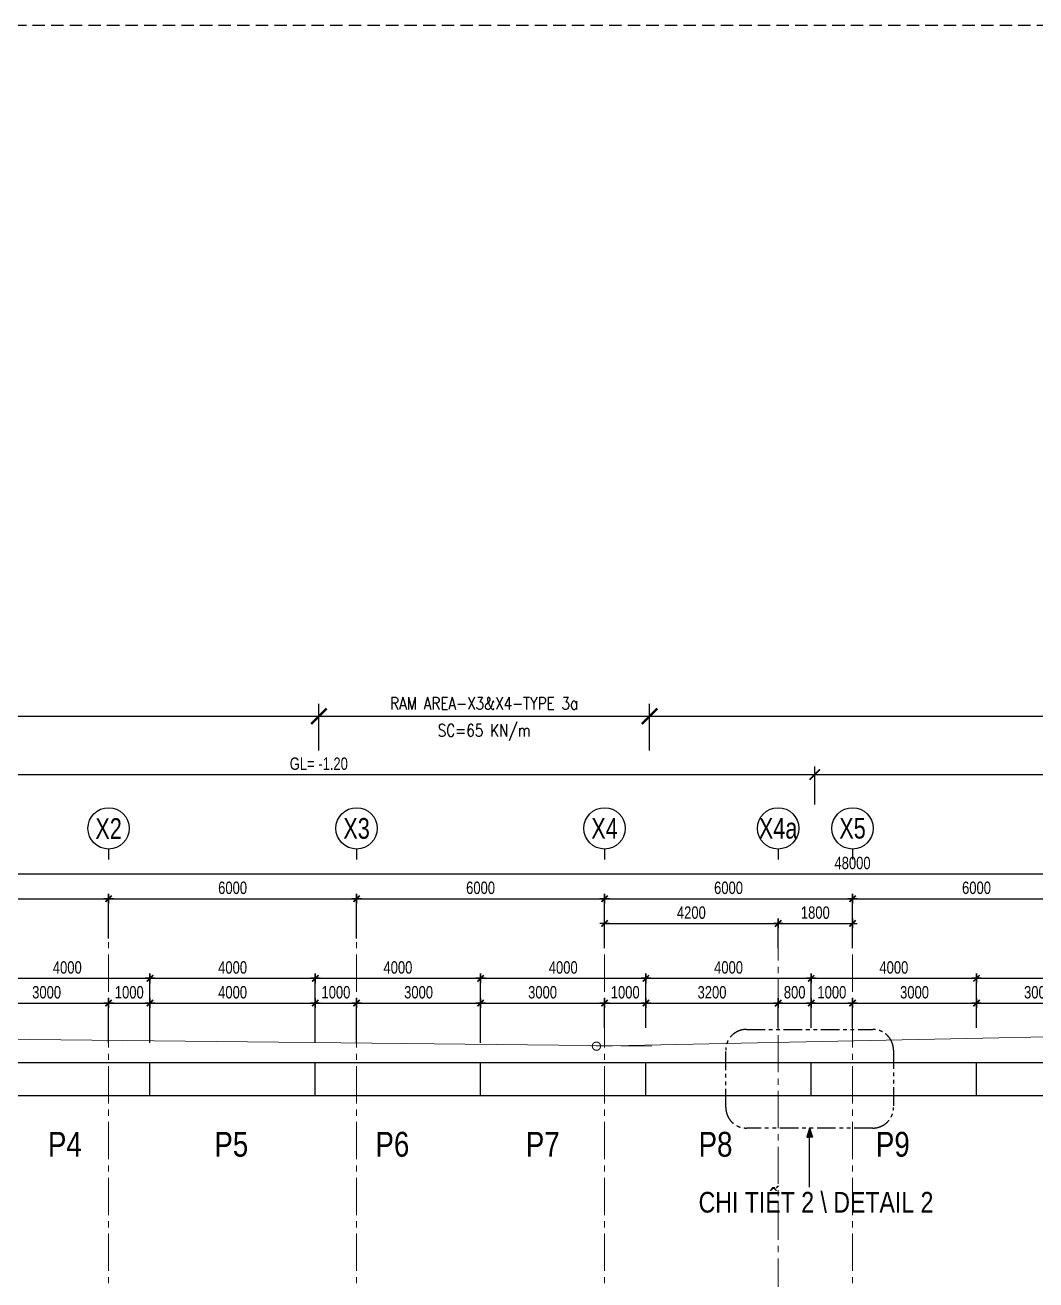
# Model space of a CAD drawing. Header units: millimetres. Extents: x 2611025 to 4139346, y -89870 to 101087.
# Drawn here: x 2661694 to 2686152, y -12543 to 17806 of the extents above; entities that cross this region are included whole.
import ezdxf
from ezdxf.enums import TextEntityAlignment as Align

# ---------------------------------------------------------------- set-up
doc = ezdxf.new("R2010")
doc.units = ezdxf.units.MM
doc.header["$LTSCALE"] = 1200
doc.header["$PDMODE"] = 35
for name, pattern in [('CENTER2', [1.125, 0.75, -0.125, 0.125, -0.125]), ('ChainLines2', [3230, 2800, -140, 150, -140]), ('HIDDEN', [0.375, 0.25, -0.125]), ('PHANTOM', [2.5, 1.25, -0.25, 0.25, -0.25, 0.25, -0.25])]:
    doc.linetypes.add(name, pattern=pattern)
for name, color, linetype, lineweight in [('2D_SIKITI', 6, 'ChainLines2', 20), ('BOUND', 3, 'Continuous', 20), ('ESB_TEXT', 3, 'Continuous', 20), ('K-THUOC', 1, 'Continuous', 18), ('TCHI', 4, 'HIDDEN', 30)]:
    doc.layers.add(name, color=color, linetype=linetype, lineweight=lineweight)
for name, color, linetype in [('CDC.01.AXIS', 160, 'CENTER2'), ('CDC.02.DIM', 1, 'Continuous'), ('CDC.06.TEXT', 2, 'Continuous'), ('CDC.10.HATCH', 251, 'Continuous'), ('WALL-RC', 2, 'Continuous')]:
    doc.layers.add(name, color=color, linetype=linetype)
doc.styles.add('1', font='arial.ttf', dxfattribs={"width": 0.75})
doc.styles.add('Arial', font='arial.ttf', dxfattribs={"height": 480})
doc.styles.add('BIGTEXT', font='arial.ttf', dxfattribs={"width": 0.8})
doc.styles.add('DIMTEXT', font='romans.shx', dxfattribs={"width": 0.8})
doc.styles.add('ESB_ARIAL', font='arial.ttf', dxfattribs={"width": 0.8})
doc.styles.add('SMTEXT', font='arial.ttf', dxfattribs={"width": 0.75})
doc.dimstyles.new('120X1', dxfattribs={"dimscale": 120, "dimtxt": 2.5, "dimasz": 0.008, "dimexe": 0, "dimexo": 0, "dimgap": 0.9, "dimtad": 1, "dimdec": 0, "dimzin": 13, "dimdsep": 46, "dimtxsty": '1', "dimblk1": 'CHEO', "dimblk2": 'CHEO', "dimsah": 1, "dimcen": 0, "dimclrd": 256, "dimclre": 256, "dimclrt": 3, "dimadec": 0, "dimazin": 0, "dimtfac": 1, "dimtdec": 0, "dimtix": 1, "dimtmove": 2, "dimatfit": 3, "dimldrblk": 'CHEO', "dimfxl": 8, "dimfxlon": 1, "dimtolj": 1, "dimtzin": 13, "dimarcsym": 0})
doc.dimstyles.new('BSV1-100', dxfattribs={"dimtxt": 300, "dimasz": 250, "dimexe": 200, "dimexo": 0, "dimgap": 108, "dimtad": 1, "dimdec": 0, "dimdsep": 46, "dimtxsty": 'SMTEXT', "dimblk": 'ARCHTICK', "dimcen": 100, "dimdle": 250, "dimclrd": 256, "dimclre": 256, "dimclrt": 1, "dimadec": 0, "dimazin": 0, "dimtfac": 1, "dimtdec": 0, "dimtix": 1, "dimtmove": 2, "dimatfit": 3, "dimfxl": 720, "dimfxlon": 1, "dimtolj": 1, "dimtzin": 0, "dimarcsym": 0})
doc.dimstyles.new('BSV100', dxfattribs={"dimscale": 1.5, "dimtxt": 300, "dimasz": 250, "dimexe": 200, "dimexo": 0, "dimgap": 108, "dimtad": 1, "dimdec": 0, "dimdsep": 46, "dimtxsty": 'SMTEXT', "dimblk": 'ARCHTICK', "dimcen": 100, "dimdle": 250, "dimclrd": 256, "dimclre": 256, "dimclrt": 2, "dimadec": 0, "dimazin": 0, "dimtfac": 1, "dimtdec": 0, "dimtix": 1, "dimtmove": 2, "dimatfit": 3, "dimfxl": 550, "dimfxlon": 1, "dimtolj": 1, "dimtzin": 0, "dimarcsym": 0})

# ---------------------------------------------------------------- blocks, each defined once
blk = doc.blocks.new('_ArchTick')
at = {"color": 0, "linetype": 'ByBlock', "const_width": 0.15}
blk.add_lwpolyline([(-0.5, -0.5), (0.5, 0.5)], dxfattribs=at)
blk = doc.blocks.new('*D14')
at = {"layer": 'BOUND', "lineweight": -2, "transparency": 16777216}
for p, q in [((2656801, -1043), (2656801, -123)), ((2680801, -1043), (2680801, -123)), ((2656551, -323), (2681051, -323))]:
    blk.add_line(p, q, dxfattribs=at)
at = {"layer": 'Defpoints', "color": 0, "transparency": 16777216}
for p in [(2680801, -323), (2656801, -7285), (2680801, -7285)]:
    blk.add_point(p, dxfattribs=at)
at = {"layer": 'BOUND', "lineweight": -2, "transparency": 16777216, "xscale": 250, "yscale": 250, "zscale": 250, "rotation": 180}
blk.add_blockref('_ArchTick', (2656801, -323), dxfattribs=at)
at = {"layer": 'BOUND', "lineweight": -2, "transparency": 16777216, "xscale": 250, "yscale": 250, "zscale": 250}
blk.add_blockref('_ArchTick', (2680801, -323), dxfattribs=at)
at = {"layer": 'BOUND', "color": 1, "transparency": 16777216, "insert": (2668801, -60), "char_height": 300, "attachment_point": 5, "style": 'SMTEXT'}
blk.add_mtext('\\A1;GL= -1.20', dxfattribs=at)
blk = doc.blocks.new('*D18')
at = {"layer": 'BOUND', "lineweight": -2, "transparency": 16777216}
for p, q in [((2680801, -1043), (2680801, -123)), ((2712865, -1043), (2712865, -123)), ((2680551, -323), (2713115, -323))]:
    blk.add_line(p, q, dxfattribs=at)
at = {"layer": 'Defpoints', "color": 0, "transparency": 16777216}
for p in [(2712865, -323), (2680801, -7285), (2712865, -7285)]:
    blk.add_point(p, dxfattribs=at)
at = {"layer": 'BOUND', "lineweight": -2, "transparency": 16777216, "xscale": 250, "yscale": 250, "zscale": 250, "rotation": 180}
blk.add_blockref('_ArchTick', (2680801, -323), dxfattribs=at)
at = {"layer": 'BOUND', "lineweight": -2, "transparency": 16777216, "xscale": 250, "yscale": 250, "zscale": 250}
blk.add_blockref('_ArchTick', (2712865, -323), dxfattribs=at)
at = {"layer": 'BOUND', "color": 1, "transparency": 16777216, "insert": (2696833, -60), "char_height": 300, "attachment_point": 5, "style": 'SMTEXT'}
blk.add_mtext('\\A1;GL= -0.50', dxfattribs=at)
blk = doc.blocks.new('*D55')
at = {"layer": 'Defpoints', "color": 0, "transparency": 16777216}
for p in [(2668801, 1089), (2668801, -6582), (2648375, -7285)]:
    blk.add_point(p, dxfattribs=at)
at = {"layer": 'K-THUOC', "lineweight": -2, "transparency": 16777216}
for p, q in [((2648375, 264), (2648375, 1389)), ((2668801, 264), (2668801, 1389)), ((2648000, 1089), (2669176, 1089))]:
    blk.add_line(p, q, dxfattribs=at)
at = {"layer": 'K-THUOC', "lineweight": -2, "transparency": 16777216, "xscale": 375, "yscale": 375, "zscale": 375, "rotation": 180}
blk.add_blockref('_ArchTick', (2648375, 1089), dxfattribs=at)
at = {"layer": 'K-THUOC', "lineweight": -2, "transparency": 16777216, "xscale": 375, "yscale": 375, "zscale": 375}
blk.add_blockref('_ArchTick', (2668801, 1089), dxfattribs=at)
at = {"layer": 'K-THUOC', "color": 2, "transparency": 16777216, "char_height": 300, "attachment_point": 5, "style": 'DIMTEXT'}
for s, insert in [('\\A1;NORMAL AREA - TYPE 2a ', (2658588, 1401)), ('\\A1;SC=65 KN/m', (2658588, 698))]:
    blk.add_mtext(s, dxfattribs=dict(at, insert=insert))
blk = doc.blocks.new('*D56')
at = {"layer": 'Defpoints', "color": 0, "transparency": 16777216}
for p in [(2676801, 1089), (2668801, -7285), (2676801, -7285)]:
    blk.add_point(p, dxfattribs=at)
at = {"layer": 'K-THUOC', "lineweight": -2, "transparency": 16777216}
for p, q in [((2668801, 264), (2668801, 1389)), ((2676801, 264), (2676801, 1389)), ((2668426, 1089), (2677176, 1089))]:
    blk.add_line(p, q, dxfattribs=at)
at = {"layer": 'K-THUOC', "lineweight": -2, "transparency": 16777216, "xscale": 375, "yscale": 375, "zscale": 375, "rotation": 180}
blk.add_blockref('_ArchTick', (2668801, 1089), dxfattribs=at)
at = {"layer": 'K-THUOC', "lineweight": -2, "transparency": 16777216, "xscale": 375, "yscale": 375, "zscale": 375}
blk.add_blockref('_ArchTick', (2676801, 1089), dxfattribs=at)
at = {"layer": 'K-THUOC', "color": 2, "transparency": 16777216, "char_height": 300, "attachment_point": 5, "style": 'DIMTEXT'}
for s, insert in [('\\A1;RAM AREA-X3&X4-TYPE 3a ', (2672801, 1401)), ('\\A1;SC=65 KN/m', (2672801, 698))]:
    blk.add_mtext(s, dxfattribs=dict(at, insert=insert))
blk = doc.blocks.new('*D57')
at = {"layer": 'Defpoints', "color": 0, "transparency": 16777216}
for p in [(2712865, 1089), (2676801, -7285), (2712865, -7285)]:
    blk.add_point(p, dxfattribs=at)
at = {"layer": 'K-THUOC', "lineweight": -2, "transparency": 16777216}
for p, q in [((2676801, 264), (2676801, 1389)), ((2712865, 264), (2712865, 1389)), ((2676426, 1089), (2713240, 1089))]:
    blk.add_line(p, q, dxfattribs=at)
at = {"layer": 'K-THUOC', "lineweight": -2, "transparency": 16777216, "xscale": 375, "yscale": 375, "zscale": 375, "rotation": 180}
blk.add_blockref('_ArchTick', (2676801, 1089), dxfattribs=at)
at = {"layer": 'K-THUOC', "lineweight": -2, "transparency": 16777216, "xscale": 375, "yscale": 375, "zscale": 375}
blk.add_blockref('_ArchTick', (2712865, 1089), dxfattribs=at)
at = {"layer": 'K-THUOC', "color": 2, "transparency": 16777216, "char_height": 300, "attachment_point": 5, "style": 'DIMTEXT'}
for s, insert in [('\\A1;RAM AREA-TYPE 3 ', (2694833, 1401)), ('\\A1;SC=55 KN/m', (2694833, 698))]:
    blk.add_mtext(s, dxfattribs=dict(at, insert=insert))
blk = doc.blocks.new('CHEO')
at = {"layer": 'CDC.02.DIM'}
for points in [[(-121, 0), (121, 0)], [(0, 121), (0, -121)]]:
    blk.add_lwpolyline(points, dxfattribs=at)
at = {"layer": 'CDC.02.DIM', "const_width": 40}
blk.add_lwpolyline([(80, 80), (-80, -81)], dxfattribs=at)
blk = doc.blocks.new('*D81')
at = {"layer": 'CDC.02.DIM', "lineweight": -2, "transparency": 16777216}
for p, q in [((2657715, -4284), (2657715, -3324)), ((2657716, -3324), (2663714, -3324)), ((2663715, -4284), (2663715, -3324))]:
    blk.add_line(p, q, dxfattribs=at)
at = {"layer": 'Defpoints', "color": 0, "transparency": 16777216}
for p in [(2663715, -3324), (2657715, -4516), (2663715, -4516)]:
    blk.add_point(p, dxfattribs=at)
at = {"layer": 'CDC.02.DIM', "lineweight": -2, "transparency": 16777216, "xscale": 0.96, "yscale": 0.96, "zscale": 0.96, "rotation": 180}
blk.add_blockref('CHEO', (2657715, -3324), dxfattribs=at)
at = {"layer": 'CDC.02.DIM', "lineweight": -2, "transparency": 16777216, "xscale": 0.96, "yscale": 0.96, "zscale": 0.96}
blk.add_blockref('CHEO', (2663715, -3324), dxfattribs=at)
at = {"layer": 'CDC.02.DIM', "color": 3, "transparency": 16777216, "insert": (2660715, -3062), "char_height": 300, "attachment_point": 5, "style": '1'}
blk.add_mtext('\\A1;6000', dxfattribs=at)
blk = doc.blocks.new('*D82')
at = {"layer": 'CDC.02.DIM', "lineweight": -2, "transparency": 16777216}
for p, q in [((2663715, -4284), (2663715, -3324)), ((2663716, -3324), (2669714, -3324)), ((2669715, -4284), (2669715, -3324))]:
    blk.add_line(p, q, dxfattribs=at)
at = {"layer": 'Defpoints', "color": 0, "transparency": 16777216}
for p in [(2669715, -3324), (2663715, -4516), (2669715, -4516)]:
    blk.add_point(p, dxfattribs=at)
at = {"layer": 'CDC.02.DIM', "lineweight": -2, "transparency": 16777216, "xscale": 0.96, "yscale": 0.96, "zscale": 0.96, "rotation": 180}
blk.add_blockref('CHEO', (2663715, -3324), dxfattribs=at)
at = {"layer": 'CDC.02.DIM', "lineweight": -2, "transparency": 16777216, "xscale": 0.96, "yscale": 0.96, "zscale": 0.96}
blk.add_blockref('CHEO', (2669715, -3324), dxfattribs=at)
at = {"layer": 'CDC.02.DIM', "color": 3, "transparency": 16777216, "insert": (2666715, -3062), "char_height": 300, "attachment_point": 5, "style": '1'}
blk.add_mtext('\\A1;6000', dxfattribs=at)
blk = doc.blocks.new('*D83')
at = {"layer": 'CDC.02.DIM', "lineweight": -2, "transparency": 16777216}
for p, q in [((2669715, -4284), (2669715, -3324)), ((2669716, -3324), (2675714, -3324)), ((2675715, -4284), (2675715, -3324))]:
    blk.add_line(p, q, dxfattribs=at)
at = {"layer": 'Defpoints', "color": 0, "transparency": 16777216}
for p in [(2675715, -3324), (2669715, -4516), (2675715, -4516)]:
    blk.add_point(p, dxfattribs=at)
at = {"layer": 'CDC.02.DIM', "lineweight": -2, "transparency": 16777216, "xscale": 0.96, "yscale": 0.96, "zscale": 0.96, "rotation": 180}
blk.add_blockref('CHEO', (2669715, -3324), dxfattribs=at)
at = {"layer": 'CDC.02.DIM', "lineweight": -2, "transparency": 16777216, "xscale": 0.96, "yscale": 0.96, "zscale": 0.96}
blk.add_blockref('CHEO', (2675715, -3324), dxfattribs=at)
at = {"layer": 'CDC.02.DIM', "color": 3, "transparency": 16777216, "insert": (2672715, -3062), "char_height": 300, "attachment_point": 5, "style": '1'}
blk.add_mtext('\\A1;6000', dxfattribs=at)
blk = doc.blocks.new('*D84')
at = {"layer": 'CDC.02.DIM', "lineweight": -2, "transparency": 16777216}
for p, q in [((2675715, -4284), (2675715, -3324)), ((2675716, -3324), (2681714, -3324)), ((2681715, -4284), (2681715, -3324))]:
    blk.add_line(p, q, dxfattribs=at)
at = {"layer": 'Defpoints', "color": 0, "transparency": 16777216}
for p in [(2681715, -3324), (2675715, -4516), (2681715, -4516)]:
    blk.add_point(p, dxfattribs=at)
at = {"layer": 'CDC.02.DIM', "lineweight": -2, "transparency": 16777216, "xscale": 0.96, "yscale": 0.96, "zscale": 0.96, "rotation": 180}
blk.add_blockref('CHEO', (2675715, -3324), dxfattribs=at)
at = {"layer": 'CDC.02.DIM', "lineweight": -2, "transparency": 16777216, "xscale": 0.96, "yscale": 0.96, "zscale": 0.96}
blk.add_blockref('CHEO', (2681715, -3324), dxfattribs=at)
at = {"layer": 'CDC.02.DIM', "color": 3, "transparency": 16777216, "insert": (2678715, -3062), "char_height": 300, "attachment_point": 5, "style": '1'}
blk.add_mtext('\\A1;6000', dxfattribs=at)
blk = doc.blocks.new('*D85')
at = {"layer": 'CDC.02.DIM', "lineweight": -2, "transparency": 16777216}
for p, q in [((2681715, -4284), (2681715, -3324)), ((2681716, -3324), (2687714, -3324)), ((2687715, -4284), (2687715, -3324))]:
    blk.add_line(p, q, dxfattribs=at)
at = {"layer": 'Defpoints', "color": 0, "transparency": 16777216}
for p in [(2687715, -3324), (2681715, -4516), (2687715, -4516)]:
    blk.add_point(p, dxfattribs=at)
at = {"layer": 'CDC.02.DIM', "lineweight": -2, "transparency": 16777216, "xscale": 0.96, "yscale": 0.96, "zscale": 0.96, "rotation": 180}
blk.add_blockref('CHEO', (2681715, -3324), dxfattribs=at)
at = {"layer": 'CDC.02.DIM', "lineweight": -2, "transparency": 16777216, "xscale": 0.96, "yscale": 0.96, "zscale": 0.96}
blk.add_blockref('CHEO', (2687715, -3324), dxfattribs=at)
at = {"layer": 'CDC.02.DIM', "color": 3, "transparency": 16777216, "insert": (2684715, -3062), "char_height": 300, "attachment_point": 5, "style": '1'}
blk.add_mtext('\\A1;6000', dxfattribs=at)
blk = doc.blocks.new('_Axis name')
at = {"layer": 'CDC.02.DIM'}
blk.add_line((0, 2.5), (0, 0), dxfattribs=at)
blk.add_circle((0, 7.5), 5, dxfattribs=at)
at = {"layer": 'CDC.02.DIM', "style": 'BIGTEXT', "width": 0.75}
blk.add_attdef('.', text='', height=5, dxfattribs=at).set_placement((0, 7.5), align=Align.MIDDLE)
blk = doc.blocks.new('*D89')
at = {"layer": 'CDC.02.DIM', "lineweight": -2, "transparency": 16777216}
for p, q in [((2657715, -3684), (2657715, -2724)), ((2657716, -2724), (2705714, -2724)), ((2705715, -3684), (2705715, -2724))]:
    blk.add_line(p, q, dxfattribs=at)
at = {"layer": 'Defpoints', "color": 0, "transparency": 16777216}
for p in [(2705715, -2724), (2657715, -4516), (2705715, -4516)]:
    blk.add_point(p, dxfattribs=at)
at = {"layer": 'CDC.02.DIM', "lineweight": -2, "transparency": 16777216, "xscale": 0.96, "yscale": 0.96, "zscale": 0.96, "rotation": 180}
blk.add_blockref('CHEO', (2657715, -2724), dxfattribs=at)
at = {"layer": 'CDC.02.DIM', "lineweight": -2, "transparency": 16777216, "xscale": 0.96, "yscale": 0.96, "zscale": 0.96}
blk.add_blockref('CHEO', (2705715, -2724), dxfattribs=at)
at = {"layer": 'CDC.02.DIM', "color": 3, "transparency": 16777216, "insert": (2681715, -2462), "char_height": 300, "attachment_point": 5, "style": '1'}
blk.add_mtext('\\A1;48000', dxfattribs=at)
blk = doc.blocks.new('*D97')
at = {"layer": 'CDC.02.DIM', "lineweight": -2, "transparency": 16777216}
for p, q in [((2675715, -4516), (2675715, -3922)), ((2675716, -3922), (2679914, -3922)), ((2679915, -4516), (2679915, -3922))]:
    blk.add_line(p, q, dxfattribs=at)
at = {"layer": 'Defpoints', "color": 0, "transparency": 16777216}
for p in [(2679915, -3922), (2675715, -4516), (2679915, -4516)]:
    blk.add_point(p, dxfattribs=at)
at = {"layer": 'CDC.02.DIM', "lineweight": -2, "transparency": 16777216, "xscale": 0.96, "yscale": 0.96, "zscale": 0.96, "rotation": 180}
blk.add_blockref('CHEO', (2675715, -3922), dxfattribs=at)
at = {"layer": 'CDC.02.DIM', "lineweight": -2, "transparency": 16777216, "xscale": 0.96, "yscale": 0.96, "zscale": 0.96}
blk.add_blockref('CHEO', (2679915, -3922), dxfattribs=at)
at = {"layer": 'CDC.02.DIM', "color": 3, "transparency": 16777216, "insert": (2677815, -3661), "char_height": 300, "attachment_point": 5, "style": '1'}
blk.add_mtext('\\A1;4200', dxfattribs=at)
blk = doc.blocks.new('*D98')
at = {"layer": 'CDC.02.DIM', "lineweight": -2, "transparency": 16777216}
for p, q in [((2679915, -4516), (2679915, -3922)), ((2679916, -3922), (2681714, -3922)), ((2681715, -4516), (2681715, -3922))]:
    blk.add_line(p, q, dxfattribs=at)
at = {"layer": 'Defpoints', "color": 0, "transparency": 16777216}
for p in [(2681715, -3922), (2679915, -4516), (2681715, -4516)]:
    blk.add_point(p, dxfattribs=at)
at = {"layer": 'CDC.02.DIM', "lineweight": -2, "transparency": 16777216, "xscale": 0.96, "yscale": 0.96, "zscale": 0.96, "rotation": 180}
blk.add_blockref('CHEO', (2679915, -3922), dxfattribs=at)
at = {"layer": 'CDC.02.DIM', "lineweight": -2, "transparency": 16777216, "xscale": 0.96, "yscale": 0.96, "zscale": 0.96}
blk.add_blockref('CHEO', (2681715, -3922), dxfattribs=at)
at = {"layer": 'CDC.02.DIM', "color": 3, "transparency": 16777216, "insert": (2680815, -3661), "char_height": 300, "attachment_point": 5, "style": '1'}
blk.add_mtext('\\A1;1800', dxfattribs=at)
blk = doc.blocks.new('*D108')
at = {"layer": 'CDC.02.DIM', "lineweight": -2, "transparency": 16777216}
for p, q in [((2660715, -6809), (2660715, -5849)), ((2660716, -5849), (2663714, -5849)), ((2663715, -6809), (2663715, -5849))]:
    blk.add_line(p, q, dxfattribs=at)
at = {"layer": 'Defpoints', "color": 0, "transparency": 16777216}
for p in [(2663715, -5849), (2660715, -7285), (2663715, -7285)]:
    blk.add_point(p, dxfattribs=at)
at = {"layer": 'CDC.02.DIM', "lineweight": -2, "transparency": 16777216, "xscale": 0.96, "yscale": 0.96, "zscale": 0.96, "rotation": 180}
blk.add_blockref('CHEO', (2660715, -5849), dxfattribs=at)
at = {"layer": 'CDC.02.DIM', "lineweight": -2, "transparency": 16777216, "xscale": 0.96, "yscale": 0.96, "zscale": 0.96}
blk.add_blockref('CHEO', (2663715, -5849), dxfattribs=at)
at = {"layer": 'CDC.02.DIM', "color": 3, "transparency": 16777216, "insert": (2662215, -5588), "char_height": 300, "attachment_point": 5, "style": '1'}
blk.add_mtext('\\A1;3000', dxfattribs=at)
blk = doc.blocks.new('*D109')
at = {"layer": 'CDC.02.DIM', "lineweight": -2, "transparency": 16777216}
for p, q in [((2663715, -6449), (2663715, -5849)), ((2663716, -5849), (2664714, -5849)), ((2664715, -6809), (2664715, -5849))]:
    blk.add_line(p, q, dxfattribs=at)
at = {"layer": 'Defpoints', "color": 0, "transparency": 16777216}
for p in [(2664715, -5849), (2663715, -6449), (2664715, -7285)]:
    blk.add_point(p, dxfattribs=at)
at = {"layer": 'CDC.02.DIM', "lineweight": -2, "transparency": 16777216, "xscale": 0.96, "yscale": 0.96, "zscale": 0.96, "rotation": 180}
blk.add_blockref('CHEO', (2663715, -5849), dxfattribs=at)
at = {"layer": 'CDC.02.DIM', "lineweight": -2, "transparency": 16777216, "xscale": 0.96, "yscale": 0.96, "zscale": 0.96}
blk.add_blockref('CHEO', (2664715, -5849), dxfattribs=at)
at = {"layer": 'CDC.02.DIM', "color": 3, "transparency": 16777216, "insert": (2664215, -5588), "char_height": 300, "attachment_point": 5, "style": '1'}
blk.add_mtext('\\A1;1000', dxfattribs=at)
blk = doc.blocks.new('*D110')
at = {"layer": 'CDC.02.DIM', "lineweight": -2, "transparency": 16777216}
for p, q in [((2664715, -6809), (2664715, -5849)), ((2664716, -5849), (2668714, -5849)), ((2668715, -6809), (2668715, -5849))]:
    blk.add_line(p, q, dxfattribs=at)
at = {"layer": 'Defpoints', "color": 0, "transparency": 16777216}
for p in [(2668715, -5849), (2664715, -7285), (2668715, -7285)]:
    blk.add_point(p, dxfattribs=at)
at = {"layer": 'CDC.02.DIM', "lineweight": -2, "transparency": 16777216, "xscale": 0.96, "yscale": 0.96, "zscale": 0.96, "rotation": 180}
blk.add_blockref('CHEO', (2664715, -5849), dxfattribs=at)
at = {"layer": 'CDC.02.DIM', "lineweight": -2, "transparency": 16777216, "xscale": 0.96, "yscale": 0.96, "zscale": 0.96}
blk.add_blockref('CHEO', (2668715, -5849), dxfattribs=at)
at = {"layer": 'CDC.02.DIM', "color": 3, "transparency": 16777216, "insert": (2666715, -5588), "char_height": 300, "attachment_point": 5, "style": '1'}
blk.add_mtext('\\A1;4000', dxfattribs=at)
blk = doc.blocks.new('*D111')
at = {"layer": 'CDC.02.DIM', "lineweight": -2, "transparency": 16777216}
for p, q in [((2668715, -6809), (2668715, -5849)), ((2668716, -5849), (2669714, -5849)), ((2669715, -6809), (2669715, -5849))]:
    blk.add_line(p, q, dxfattribs=at)
at = {"layer": 'Defpoints', "color": 0, "transparency": 16777216}
for p in [(2669715, -5849), (2668715, -7285), (2669715, -7285)]:
    blk.add_point(p, dxfattribs=at)
at = {"layer": 'CDC.02.DIM', "lineweight": -2, "transparency": 16777216, "xscale": 0.96, "yscale": 0.96, "zscale": 0.96, "rotation": 180}
blk.add_blockref('CHEO', (2668715, -5849), dxfattribs=at)
at = {"layer": 'CDC.02.DIM', "lineweight": -2, "transparency": 16777216, "xscale": 0.96, "yscale": 0.96, "zscale": 0.96}
blk.add_blockref('CHEO', (2669715, -5849), dxfattribs=at)
at = {"layer": 'CDC.02.DIM', "color": 3, "transparency": 16777216, "insert": (2669215, -5588), "char_height": 300, "attachment_point": 5, "style": '1'}
blk.add_mtext('\\A1;1000', dxfattribs=at)
blk = doc.blocks.new('*D112')
at = {"layer": 'CDC.02.DIM', "lineweight": -2, "transparency": 16777216}
for p, q in [((2669715, -6809), (2669715, -5849)), ((2669716, -5849), (2672714, -5849)), ((2672715, -6809), (2672715, -5849))]:
    blk.add_line(p, q, dxfattribs=at)
at = {"layer": 'Defpoints', "color": 0, "transparency": 16777216}
for p in [(2672715, -5849), (2669715, -7285), (2672715, -7285)]:
    blk.add_point(p, dxfattribs=at)
at = {"layer": 'CDC.02.DIM', "lineweight": -2, "transparency": 16777216, "xscale": 0.96, "yscale": 0.96, "zscale": 0.96, "rotation": 180}
blk.add_blockref('CHEO', (2669715, -5849), dxfattribs=at)
at = {"layer": 'CDC.02.DIM', "lineweight": -2, "transparency": 16777216, "xscale": 0.96, "yscale": 0.96, "zscale": 0.96}
blk.add_blockref('CHEO', (2672715, -5849), dxfattribs=at)
at = {"layer": 'CDC.02.DIM', "color": 3, "transparency": 16777216, "insert": (2671215, -5588), "char_height": 300, "attachment_point": 5, "style": '1'}
blk.add_mtext('\\A1;3000', dxfattribs=at)
blk = doc.blocks.new('*D113')
at = {"layer": 'CDC.02.DIM', "lineweight": -2, "transparency": 16777216}
for p, q in [((2672715, -6809), (2672715, -5849)), ((2672716, -5849), (2675714, -5849)), ((2675715, -6449), (2675715, -5849))]:
    blk.add_line(p, q, dxfattribs=at)
at = {"layer": 'Defpoints', "color": 0, "transparency": 16777216}
for p in [(2675715, -5849), (2675715, -6449), (2672715, -7285)]:
    blk.add_point(p, dxfattribs=at)
at = {"layer": 'CDC.02.DIM', "lineweight": -2, "transparency": 16777216, "xscale": 0.96, "yscale": 0.96, "zscale": 0.96, "rotation": 180}
blk.add_blockref('CHEO', (2672715, -5849), dxfattribs=at)
at = {"layer": 'CDC.02.DIM', "lineweight": -2, "transparency": 16777216, "xscale": 0.96, "yscale": 0.96, "zscale": 0.96}
blk.add_blockref('CHEO', (2675715, -5849), dxfattribs=at)
at = {"layer": 'CDC.02.DIM', "color": 3, "transparency": 16777216, "insert": (2674215, -5588), "char_height": 300, "attachment_point": 5, "style": '1'}
blk.add_mtext('\\A1;3000', dxfattribs=at)
blk = doc.blocks.new('*D114')
at = {"layer": 'CDC.02.DIM', "lineweight": -2, "transparency": 16777216}
for p, q in [((2675715, -6449), (2675715, -5849)), ((2675716, -5849), (2676714, -5849)), ((2676715, -6449), (2676715, -5849))]:
    blk.add_line(p, q, dxfattribs=at)
at = {"layer": 'Defpoints', "color": 0, "transparency": 16777216}
for p in [(2676715, -5849), (2675715, -6449), (2676715, -6449)]:
    blk.add_point(p, dxfattribs=at)
at = {"layer": 'CDC.02.DIM', "lineweight": -2, "transparency": 16777216, "xscale": 0.96, "yscale": 0.96, "zscale": 0.96, "rotation": 180}
blk.add_blockref('CHEO', (2675715, -5849), dxfattribs=at)
at = {"layer": 'CDC.02.DIM', "lineweight": -2, "transparency": 16777216, "xscale": 0.96, "yscale": 0.96, "zscale": 0.96}
blk.add_blockref('CHEO', (2676715, -5849), dxfattribs=at)
at = {"layer": 'CDC.02.DIM', "color": 3, "transparency": 16777216, "insert": (2676215, -5588), "char_height": 300, "attachment_point": 5, "style": '1'}
blk.add_mtext('\\A1;1000', dxfattribs=at)
blk = doc.blocks.new('*D115')
at = {"layer": 'CDC.02.DIM', "lineweight": -2, "transparency": 16777216}
for p, q in [((2676715, -6449), (2676715, -5849)), ((2676716, -5849), (2679914, -5849)), ((2679915, -6449), (2679915, -5849))]:
    blk.add_line(p, q, dxfattribs=at)
at = {"layer": 'Defpoints', "color": 0, "transparency": 16777216}
for p in [(2679915, -5849), (2676715, -6449), (2679915, -6449)]:
    blk.add_point(p, dxfattribs=at)
at = {"layer": 'CDC.02.DIM', "lineweight": -2, "transparency": 16777216, "xscale": 0.96, "yscale": 0.96, "zscale": 0.96, "rotation": 180}
blk.add_blockref('CHEO', (2676715, -5849), dxfattribs=at)
at = {"layer": 'CDC.02.DIM', "lineweight": -2, "transparency": 16777216, "xscale": 0.96, "yscale": 0.96, "zscale": 0.96}
blk.add_blockref('CHEO', (2679915, -5849), dxfattribs=at)
at = {"layer": 'CDC.02.DIM', "color": 3, "transparency": 16777216, "insert": (2678315, -5588), "char_height": 300, "attachment_point": 5, "style": '1'}
blk.add_mtext('\\A1;3200', dxfattribs=at)
blk = doc.blocks.new('*D116')
at = {"layer": 'CDC.02.DIM', "lineweight": -2, "transparency": 16777216}
for p, q in [((2679915, -6429), (2679915, -5849)), ((2679916, -5849), (2680714, -5849)), ((2680715, -6429), (2680715, -5849))]:
    blk.add_line(p, q, dxfattribs=at)
at = {"layer": 'Defpoints', "color": 0, "transparency": 16777216}
for p in [(2680715, -5849), (2679915, -6429), (2680715, -6429)]:
    blk.add_point(p, dxfattribs=at)
at = {"layer": 'CDC.02.DIM', "lineweight": -2, "transparency": 16777216, "xscale": 0.96, "yscale": 0.96, "zscale": 0.96, "rotation": 180}
blk.add_blockref('CHEO', (2679915, -5849), dxfattribs=at)
at = {"layer": 'CDC.02.DIM', "lineweight": -2, "transparency": 16777216, "xscale": 0.96, "yscale": 0.96, "zscale": 0.96}
blk.add_blockref('CHEO', (2680715, -5849), dxfattribs=at)
at = {"layer": 'CDC.02.DIM', "color": 3, "transparency": 16777216, "insert": (2680315, -5588), "char_height": 300, "attachment_point": 5, "style": '1'}
blk.add_mtext('\\A1;800', dxfattribs=at)
blk = doc.blocks.new('*D117')
at = {"layer": 'CDC.02.DIM', "lineweight": -2, "transparency": 16777216}
for p, q in [((2680715, -6449), (2680715, -5849)), ((2680716, -5849), (2681714, -5849)), ((2681715, -6449), (2681715, -5849))]:
    blk.add_line(p, q, dxfattribs=at)
at = {"layer": 'Defpoints', "color": 0, "transparency": 16777216}
for p in [(2681715, -5849), (2680715, -6449), (2681715, -6449)]:
    blk.add_point(p, dxfattribs=at)
at = {"layer": 'CDC.02.DIM', "lineweight": -2, "transparency": 16777216, "xscale": 0.96, "yscale": 0.96, "zscale": 0.96, "rotation": 180}
blk.add_blockref('CHEO', (2680715, -5849), dxfattribs=at)
at = {"layer": 'CDC.02.DIM', "lineweight": -2, "transparency": 16777216, "xscale": 0.96, "yscale": 0.96, "zscale": 0.96}
blk.add_blockref('CHEO', (2681715, -5849), dxfattribs=at)
at = {"layer": 'CDC.02.DIM', "color": 3, "transparency": 16777216, "insert": (2681215, -5588), "char_height": 300, "attachment_point": 5, "style": '1'}
blk.add_mtext('\\A1;1000', dxfattribs=at)
blk = doc.blocks.new('*D118')
at = {"layer": 'CDC.02.DIM', "lineweight": -2, "transparency": 16777216}
for p, q in [((2681715, -6449), (2681715, -5849)), ((2681716, -5849), (2684714, -5849)), ((2684715, -6449), (2684715, -5849))]:
    blk.add_line(p, q, dxfattribs=at)
at = {"layer": 'Defpoints', "color": 0, "transparency": 16777216}
for p in [(2684715, -5849), (2681715, -6449), (2684715, -6449)]:
    blk.add_point(p, dxfattribs=at)
at = {"layer": 'CDC.02.DIM', "lineweight": -2, "transparency": 16777216, "xscale": 0.96, "yscale": 0.96, "zscale": 0.96, "rotation": 180}
blk.add_blockref('CHEO', (2681715, -5849), dxfattribs=at)
at = {"layer": 'CDC.02.DIM', "lineweight": -2, "transparency": 16777216, "xscale": 0.96, "yscale": 0.96, "zscale": 0.96}
blk.add_blockref('CHEO', (2684715, -5849), dxfattribs=at)
at = {"layer": 'CDC.02.DIM', "color": 3, "transparency": 16777216, "insert": (2683215, -5588), "char_height": 300, "attachment_point": 5, "style": '1'}
blk.add_mtext('\\A1;3000', dxfattribs=at)
blk = doc.blocks.new('*D119')
at = {"layer": 'CDC.02.DIM', "lineweight": -2, "transparency": 16777216}
for p, q in [((2684715, -6449), (2684715, -5849)), ((2684716, -5849), (2687714, -5849)), ((2687715, -6449), (2687715, -5849))]:
    blk.add_line(p, q, dxfattribs=at)
at = {"layer": 'Defpoints', "color": 0, "transparency": 16777216}
for p in [(2687715, -5849), (2684715, -6449), (2687715, -6449)]:
    blk.add_point(p, dxfattribs=at)
at = {"layer": 'CDC.02.DIM', "lineweight": -2, "transparency": 16777216, "xscale": 0.96, "yscale": 0.96, "zscale": 0.96, "rotation": 180}
blk.add_blockref('CHEO', (2684715, -5849), dxfattribs=at)
at = {"layer": 'CDC.02.DIM', "lineweight": -2, "transparency": 16777216, "xscale": 0.96, "yscale": 0.96, "zscale": 0.96}
blk.add_blockref('CHEO', (2687715, -5849), dxfattribs=at)
at = {"layer": 'CDC.02.DIM', "color": 3, "transparency": 16777216, "insert": (2686215, -5588), "char_height": 300, "attachment_point": 5, "style": '1'}
blk.add_mtext('\\A1;3000', dxfattribs=at)
blk = doc.blocks.new('*D135')
at = {"layer": 'CDC.02.DIM', "lineweight": -2, "transparency": 16777216}
for p, q in [((2660715, -6209), (2660715, -5249)), ((2660716, -5249), (2664714, -5249)), ((2664715, -6209), (2664715, -5249))]:
    blk.add_line(p, q, dxfattribs=at)
at = {"layer": 'Defpoints', "color": 0, "transparency": 16777216}
for p in [(2664715, -5249), (2660715, -7285), (2664715, -7285)]:
    blk.add_point(p, dxfattribs=at)
at = {"layer": 'CDC.02.DIM', "lineweight": -2, "transparency": 16777216, "xscale": 0.96, "yscale": 0.96, "zscale": 0.96, "rotation": 180}
blk.add_blockref('CHEO', (2660715, -5249), dxfattribs=at)
at = {"layer": 'CDC.02.DIM', "lineweight": -2, "transparency": 16777216, "xscale": 0.96, "yscale": 0.96, "zscale": 0.96}
blk.add_blockref('CHEO', (2664715, -5249), dxfattribs=at)
at = {"layer": 'CDC.02.DIM', "color": 3, "transparency": 16777216, "insert": (2662715, -4988), "char_height": 300, "attachment_point": 5, "style": '1'}
blk.add_mtext('\\A1;4000', dxfattribs=at)
blk = doc.blocks.new('*D136')
at = {"layer": 'CDC.02.DIM', "lineweight": -2, "transparency": 16777216}
for p, q in [((2664715, -6209), (2664715, -5249)), ((2664716, -5249), (2668714, -5249)), ((2668715, -6209), (2668715, -5249))]:
    blk.add_line(p, q, dxfattribs=at)
at = {"layer": 'Defpoints', "color": 0, "transparency": 16777216}
for p in [(2668715, -5249), (2664715, -7285), (2668715, -7285)]:
    blk.add_point(p, dxfattribs=at)
at = {"layer": 'CDC.02.DIM', "lineweight": -2, "transparency": 16777216, "xscale": 0.96, "yscale": 0.96, "zscale": 0.96, "rotation": 180}
blk.add_blockref('CHEO', (2664715, -5249), dxfattribs=at)
at = {"layer": 'CDC.02.DIM', "lineweight": -2, "transparency": 16777216, "xscale": 0.96, "yscale": 0.96, "zscale": 0.96}
blk.add_blockref('CHEO', (2668715, -5249), dxfattribs=at)
at = {"layer": 'CDC.02.DIM', "color": 3, "transparency": 16777216, "insert": (2666715, -4988), "char_height": 300, "attachment_point": 5, "style": '1'}
blk.add_mtext('\\A1;4000', dxfattribs=at)
blk = doc.blocks.new('*D137')
at = {"layer": 'CDC.02.DIM', "lineweight": -2, "transparency": 16777216}
for p, q in [((2668715, -6209), (2668715, -5249)), ((2668716, -5249), (2672714, -5249)), ((2672715, -6209), (2672715, -5249))]:
    blk.add_line(p, q, dxfattribs=at)
at = {"layer": 'Defpoints', "color": 0, "transparency": 16777216}
for p in [(2672715, -5249), (2668715, -7285), (2672715, -7285)]:
    blk.add_point(p, dxfattribs=at)
at = {"layer": 'CDC.02.DIM', "lineweight": -2, "transparency": 16777216, "xscale": 0.96, "yscale": 0.96, "zscale": 0.96, "rotation": 180}
blk.add_blockref('CHEO', (2668715, -5249), dxfattribs=at)
at = {"layer": 'CDC.02.DIM', "lineweight": -2, "transparency": 16777216, "xscale": 0.96, "yscale": 0.96, "zscale": 0.96}
blk.add_blockref('CHEO', (2672715, -5249), dxfattribs=at)
at = {"layer": 'CDC.02.DIM', "color": 3, "transparency": 16777216, "insert": (2670715, -4988), "char_height": 300, "attachment_point": 5, "style": '1'}
blk.add_mtext('\\A1;4000', dxfattribs=at)
blk = doc.blocks.new('*D138')
at = {"layer": 'CDC.02.DIM', "lineweight": -2, "transparency": 16777216}
for p, q in [((2672715, -6209), (2672715, -5249)), ((2672716, -5249), (2676714, -5249)), ((2676715, -6209), (2676715, -5249))]:
    blk.add_line(p, q, dxfattribs=at)
at = {"layer": 'Defpoints', "color": 0, "transparency": 16777216}
for p in [(2676715, -5249), (2676715, -6449), (2672715, -7285)]:
    blk.add_point(p, dxfattribs=at)
at = {"layer": 'CDC.02.DIM', "lineweight": -2, "transparency": 16777216, "xscale": 0.96, "yscale": 0.96, "zscale": 0.96, "rotation": 180}
blk.add_blockref('CHEO', (2672715, -5249), dxfattribs=at)
at = {"layer": 'CDC.02.DIM', "lineweight": -2, "transparency": 16777216, "xscale": 0.96, "yscale": 0.96, "zscale": 0.96}
blk.add_blockref('CHEO', (2676715, -5249), dxfattribs=at)
at = {"layer": 'CDC.02.DIM', "color": 3, "transparency": 16777216, "insert": (2674715, -4988), "char_height": 300, "attachment_point": 5, "style": '1'}
blk.add_mtext('\\A1;4000', dxfattribs=at)
blk = doc.blocks.new('*D139')
at = {"layer": 'CDC.02.DIM', "lineweight": -2, "transparency": 16777216}
for p, q in [((2676715, -6209), (2676715, -5249)), ((2676716, -5249), (2680714, -5249)), ((2680715, -6209), (2680715, -5249))]:
    blk.add_line(p, q, dxfattribs=at)
at = {"layer": 'Defpoints', "color": 0, "transparency": 16777216}
for p in [(2680715, -5249), (2676715, -6449), (2680715, -6449)]:
    blk.add_point(p, dxfattribs=at)
at = {"layer": 'CDC.02.DIM', "lineweight": -2, "transparency": 16777216, "xscale": 0.96, "yscale": 0.96, "zscale": 0.96, "rotation": 180}
blk.add_blockref('CHEO', (2676715, -5249), dxfattribs=at)
at = {"layer": 'CDC.02.DIM', "lineweight": -2, "transparency": 16777216, "xscale": 0.96, "yscale": 0.96, "zscale": 0.96}
blk.add_blockref('CHEO', (2680715, -5249), dxfattribs=at)
at = {"layer": 'CDC.02.DIM', "color": 3, "transparency": 16777216, "insert": (2678715, -4988), "char_height": 300, "attachment_point": 5, "style": '1'}
blk.add_mtext('\\A1;4000', dxfattribs=at)
blk = doc.blocks.new('*D140')
at = {"layer": 'CDC.02.DIM', "lineweight": -2, "transparency": 16777216}
for p, q in [((2680715, -6209), (2680715, -5249)), ((2680716, -5249), (2684714, -5249)), ((2684715, -6209), (2684715, -5249))]:
    blk.add_line(p, q, dxfattribs=at)
at = {"layer": 'Defpoints', "color": 0, "transparency": 16777216}
for p in [(2684715, -5249), (2680715, -6449), (2684715, -6449)]:
    blk.add_point(p, dxfattribs=at)
at = {"layer": 'CDC.02.DIM', "lineweight": -2, "transparency": 16777216, "xscale": 0.96, "yscale": 0.96, "zscale": 0.96, "rotation": 180}
blk.add_blockref('CHEO', (2680715, -5249), dxfattribs=at)
at = {"layer": 'CDC.02.DIM', "lineweight": -2, "transparency": 16777216, "xscale": 0.96, "yscale": 0.96, "zscale": 0.96}
blk.add_blockref('CHEO', (2684715, -5249), dxfattribs=at)
at = {"layer": 'CDC.02.DIM', "color": 3, "transparency": 16777216, "insert": (2682715, -4988), "char_height": 300, "attachment_point": 5, "style": '1'}
blk.add_mtext('\\A1;4000', dxfattribs=at)
blk = doc.blocks.new('*D141')
at = {"layer": 'CDC.02.DIM', "lineweight": -2, "transparency": 16777216}
for p, q in [((2684715, -6209), (2684715, -5249)), ((2684716, -5249), (2688714, -5249)), ((2688715, -6209), (2688715, -5249))]:
    blk.add_line(p, q, dxfattribs=at)
at = {"layer": 'Defpoints', "color": 0, "transparency": 16777216}
for p in [(2688715, -5249), (2684715, -6449), (2688715, -6449)]:
    blk.add_point(p, dxfattribs=at)
at = {"layer": 'CDC.02.DIM', "lineweight": -2, "transparency": 16777216, "xscale": 0.96, "yscale": 0.96, "zscale": 0.96, "rotation": 180}
blk.add_blockref('CHEO', (2684715, -5249), dxfattribs=at)
at = {"layer": 'CDC.02.DIM', "lineweight": -2, "transparency": 16777216, "xscale": 0.96, "yscale": 0.96, "zscale": 0.96}
blk.add_blockref('CHEO', (2688715, -5249), dxfattribs=at)
at = {"layer": 'CDC.02.DIM', "color": 3, "transparency": 16777216, "insert": (2686715, -4988), "char_height": 300, "attachment_point": 5, "style": '1'}
blk.add_mtext('\\A1;4000', dxfattribs=at)

msp = doc.modelspace()

# ---------------------------------------------------------------- hatches: boundary and pattern name
at = {"layer": 'CDC.10.HATCH'}
h = msp.add_hatch(dxfattribs=at)
h.set_pattern_fill('ANGLE', color=256, angle=-90)
h.set_pattern_definition([(270, (2724901.957, 2662953.6174), (6.985, -1e-15), [5.08, -1.905]), (360, (2724901.957, 2662953.6174), (2e-15, 6.985), [5.08, -1.905])])
h.paths.add_polyline_path([(2680608.9, -9087.4), (2680676.9, -9087.4), (2680744.9, -9087.4), (2680676.9, -8871.1)])

# ---------------------------------------------------------------- linework, layer by layer
at = {"layer": '2D_SIKITI', "color": 220, "true_color": 0xff00bf}
for p, q in [((2676862.5, -6889.8), (2647774, -6579.5)), ((2697645.6, -6439.2), (2675518.5, -6889.8))]:
    msp.add_line(p, q, dxfattribs=at)
msp.add_circle((2675518.5, -6889.8), 100, dxfattribs=at)
at = {"layer": 'CDC.01.AXIS', "color": 5, "lineweight": 9, "true_color": 0x0100ff}
for p, q in [((2663713.7, -3323.6), (2663713.7, -48486.8)), ((2669715.6, -3323.6), (2669715.6, -48486.8)), ((2675713.7, -3323.6), (2675715.6, -48486.8)), ((2681715.6, -3323.6), (2681713.7, -48486.8)), ((2679913.7, -3922), (2679913.7, -47888.5))]:
    msp.add_line(p, q, dxfattribs=at)
at = {"layer": 'CDC.01.AXIS', "linetype": 'PHANTOM', "ltscale": 0.3}
msp.add_lwpolyline([(2678648, -6985.2, -0.4142136), (2679148, -6485.2), (2682205.8, -6485.2, -0.4142136), (2682705.8, -6985.2), (2682705.8, -8371.1, -0.4142136), (2682205.8, -8871.1), (2679148, -8871.1, -0.4142136), (2678648, -8371.1)], format="xyb", close=True, dxfattribs=at)
at = {"layer": 'CDC.02.DIM'}
for p, q in [((2680676.9, -8871.1), (2680608.9, -9087.4)), ((2680608.9, -9087.4), (2680676.9, -9087.4)), ((2680676.9, -8871.1), (2680744.9, -9087.4)), ((2680676.9, -10302.6), (2680676.9, -9087.4)), ((2680744.9, -9087.4), (2680676.9, -9087.4))]:
    msp.add_line(p, q, dxfattribs=at)
at = {"layer": 'TCHI'}
msp.add_lwpolyline([(2611025.3, 17806.3), (2748466.1, 17806.3), (2748466.1, -89870.5), (2611025.3, -89870.5)], close=True, dxfattribs=at)
at = {"layer": 'WALL-RC'}
for p, q in [((2664714.7, -8084.6), (2664714.7, -7284.6)), ((2668714.7, -8084.6), (2668714.7, -7284.6)), ((2672714.7, -8084.6), (2672714.7, -7284.6)), ((2676714.7, -8084.6), (2676714.7, -7284.6)), ((2680714.7, -8084.6), (2680714.7, -7284.6)), ((2684714.7, -8084.6), (2684714.7, -7284.6))]:
    msp.add_line(p, q, dxfattribs=at)
for points in [[(2648374.7, -20834.6), (2648374.7, -7284.6), (2656814.7, -7284.6), (2664314.7, -7284.6), (2710450.8, -7284.6), (2712433.3, -9265.8), (2712864.7, -15928.7), (2712864.7, -41284), (2707874.4, -43779.1), (2699026.3, -44034.6), (2660714.7, -44034.6), (2658914.7, -44034.6), (2652289.1, -44034.6), (2648374.7, -40215.7), (2648374.7, -21134.1)], [(2649174.7, -20834.6), (2649174.7, -8084.6), (2656814.7, -8084.6), (2664314.7, -8084.6), (2710119.6, -8084.6), (2711654.5, -9618.5), (2712064.7, -15954.6), (2712064.7, -40789.6), (2707674.7, -42984.6), (2699014.7, -43234.6), (2660714.7, -43234.6), (2658914.7, -43234.6), (2652614.7, -43234.6), (2649174.7, -39878.6), (2649174.7, -21134.1)]]:
    msp.add_lwpolyline(points, dxfattribs=at)

# ---------------------------------------------------------------- block references
at = {"layer": 'CDC.02.DIM', "xscale": 100, "yscale": 100, "zscale": 100}
for p, values in [((2663714.7, -2372.5), {'.': 'X2'}), ((2669714.7, -2372.5), {'.': 'X3'}), ((2675714.7, -2372.5), {'.': 'X4'}), ((2679914.7, -2372.5), {'.': 'X4a'}), ((2681714.7, -2372.5), {'.': 'X5'})]:
    msp.add_blockref('_Axis name', p, dxfattribs=at).add_auto_attribs(values)

# ---------------------------------------------------------------- texts
at = {"layer": 'CDC.06.TEXT', "ltscale": 0.5, "char_height": 600, "attachment_point": 1, "style": 'Arial'}
for s, insert in [('{\\W0.8;P4}', (2662246.5, -8962.7)), ('{\\W0.8;P5}', (2666273, -8962.7)), ('{\\W0.8;P6}', (2670170.9, -8962.7)), ('{\\W0.8;P7}', (2673810.8, -8962.7)), ('{\\W0.8;P8}', (2677989.8, -8962.7)), ('{\\W0.8;P9}', (2682280.2, -8962.7))]:
    msp.add_mtext_dynamic_manual_height_columns(s, width=1245.05, gutter_width=1250, heights=[0], dxfattribs=dict(at, insert=insert))
at = {"layer": 'ESB_TEXT', "insert": (2680830.9, -10668.6), "char_height": 500, "attachment_point": 5, "style": 'ESB_ARIAL'}
msp.add_mtext_dynamic_manual_height_columns('CHI TIẾT 2 \\\\ DETAIL 2', width=14660.185, gutter_width=2000, heights=[0], dxfattribs=at)

# ---------------------------------------------------------------- dimensions: what is measured, and where the dimension line sits
at = {"layer": 'BOUND'}
for base, p1, p2, text, picture, middle in [((2680800.7, -322.9), (2656800.7, -7284.6), (2680800.7, -7284.6), 'GL= -1.20', '*D14', (2668800.7, -59.8)), ((2712864.7, -322.9), (2680800.7, -7284.6), (2712864.7, -7284.6), 'GL= -0.50', '*D18', (2696832.7, -59.8))]:
    dim = msp.add_linear_dim(base=base, p1=p1, p2=p2, text=text, dimstyle='BSV1-100', dxfattribs=at)
    dim.commit()
    dim.dimension.update_dxf_attribs({"geometry": picture, "text_midpoint": middle})
at = {"layer": 'CDC.02.DIM'}
for base, p1, p2, picture, middle in [((2705714.7, -2723.6), (2657714.7, -4516.2), (2705714.7, -4516.2), '*D89', (2681714.7, -2462.5)), ((2663714.7, -3323.6), (2657714.7, -4516.2), (2663714.7, -4516.2), '*D81', (2660714.7, -3062.5)), ((2669714.7, -3323.6), (2663714.7, -4516.2), (2669714.7, -4516.2), '*D82', (2666714.7, -3062.5)), ((2675714.7, -3323.6), (2669714.7, -4516.2), (2675714.7, -4516.2), '*D83', (2672714.7, -3062.5)), ((2681714.7, -3323.6), (2675714.7, -4516.2), (2681714.7, -4516.2), '*D84', (2678714.7, -3062.5)), ((2687714.7, -3323.6), (2681714.7, -4516.2), (2687714.7, -4516.2), '*D85', (2684714.7, -3062.5)), ((2679914.7, -3922), (2675714.7, -4516.2), (2679914.7, -4516.2), '*D97', (2677814.7, -3660.8)), ((2681714.7, -3922), (2679914.7, -4516.2), (2681714.7, -4516.2), '*D98', (2680814.7, -3660.8)), ((2664714.689, -5248.8824), (2660715.1702, -7284.5658), (2664714.689, -7284.5658), '*D135', (2662714.9296, -4987.7105)), ((2668714.7, -5248.9), (2664714.7, -7284.6), (2668714.7, -7284.6), '*D136', (2666714.7, -4987.7)), ((2672714.7, -5248.9), (2668714.7, -7284.6), (2672714.7, -7284.6), '*D137', (2670714.7, -4987.7)), ((2676715.1702, -5248.8824), (2672714.689, -7284.5658), (2676715.1702, -6448.8824), '*D138', (2674714.9296, -4987.7105)), ((2680715.2, -5248.9), (2676715.2, -6448.9), (2680715.2, -6448.9), '*D139', (2678715.2, -4987.7)), ((2684715.2, -5248.9), (2680715.2, -6448.9), (2684715.2, -6448.9), '*D140', (2682715.2, -4987.7)), ((2688715.2, -5248.9), (2684715.2, -6448.9), (2688715.2, -6448.9), '*D141', (2686715.2, -4987.7)), ((2663715.2, -5848.9), (2660715.2, -7284.6), (2663715.2, -7284.6), '*D108', (2662215.2, -5587.6)), ((2664714.689, -5848.9636), (2663715.1702, -6448.8824), (2664714.689, -7284.5658), '*D109', (2664214.9296, -5587.7917)), ((2668714.7, -5848.9), (2664714.7, -7284.6), (2668714.7, -7284.6), '*D110', (2666714.7, -5587.7)), ((2669714.6, -5848.9), (2668714.7, -7284.6), (2669714.6, -7284.6), '*D111', (2669214.7, -5587.7)), ((2672714.7, -5848.9), (2669714.6, -7284.6), (2672714.7, -7284.6), '*D112', (2671214.7, -5587.6)), ((2675715.1702, -5848.8824), (2672714.689, -7284.5658), (2675715.1702, -6448.8824), '*D113', (2674214.9296, -5587.6082)), ((2676715.2, -5848.9), (2675715.2, -6448.9), (2676715.2, -6448.9), '*D114', (2676215.2, -5587.7)), ((2679915.2, -5848.9), (2676715.2, -6448.9), (2679915.2, -6448.9), '*D115', (2678315.2, -5587.6)), ((2680715.2, -5848.8), (2679915.2, -6429.4), (2680715.2, -6429.4), '*D116', (2680315.2, -5587.6)), ((2681715.2, -5848.9), (2680715.2, -6448.9), (2681715.2, -6448.9), '*D117', (2681215.2, -5587.7)), ((2684715.2, -5848.9), (2681715.2, -6448.9), (2684715.2, -6448.9), '*D118', (2683215.2, -5587.6)), ((2687715.2, -5848.9), (2684715.2, -6448.9), (2687715.2, -6448.9), '*D119', (2686215.2, -5587.6))]:
    dim = msp.add_linear_dim(base=base, p1=p1, p2=p2, dimstyle='120X1', dxfattribs=at)
    dim.commit()
    dim.dimension.update_dxf_attribs({"geometry": picture, "text_midpoint": middle})
at = {"layer": 'K-THUOC'}
for base, p1, p2, text, picture, middle in [((2668800.7, 1088.8), (2648374.7, -7284.6), (2668800.7, -6582.4), 'NORMAL AREA - TYPE 2a \\XSC=65 KN/m', '*D55', (2658587.7, 1088.8)), ((2676800.7, 1088.8), (2668800.7, -7284.6), (2676800.7, -7284.6), 'RAM AREA-X3&X4-TYPE 3a \\XSC=65 KN/m', '*D56', (2672800.7, 1088.8)), ((2712864.7, 1088.8), (2676800.7, -7284.6), (2712864.7, -7284.6), 'RAM AREA-TYPE 3 \\XSC=55 KN/m', '*D57', (2694832.7, 1088.8))]:
    dim = msp.add_linear_dim(base=base, p1=p1, p2=p2, text=text, dimstyle='BSV100', override={"dimtxt": 200, "dimtxsty": 'DIMTEXT'}, dxfattribs=at)
    dim.commit()
    dim.dimension.update_dxf_attribs({"geometry": picture, "text_midpoint": middle})

doc.saveas('drawing.dxf')
